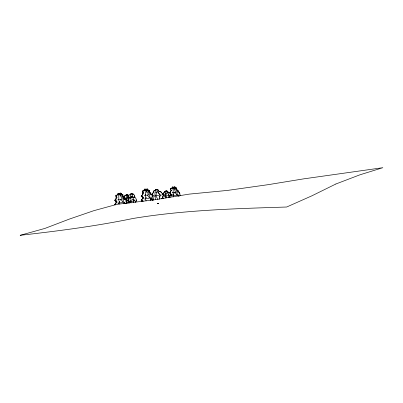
<?xml version="1.0" encoding="UTF-8"?>
<svg xmlns="http://www.w3.org/2000/svg" width="403" height="403" viewBox="0 0 403 403"><rect width="100%" height="100%" fill="white"/><g stroke="black" fill="none" stroke-linecap="round" stroke-linejoin="round"><path stroke-width="0.6" d="M153.286 200.074L153.674 199.47L153.105 197.45C152.369 197.117 153.12 194.145 151.473 194.871M169.411 192.856C169.27 191.944 168.303 192.931 167.754 192.04C168.479 190.377 164.62 190.659 165.18 192.624C165.371 193.929 164.731 196.236 165.588 198.044M134.164 199.681L134.395 200.11M124.29 197.621L124.2 197.238L123.514 197.213M174.585 188.015L174.539 187.264L174.413 187.954M119.223 204.089L118.87 203.752L119.233 202.397A2.267 0.771 80.9 0 0 119.464 202.089C118.18 200.125 119.323 197.46 118.467 194.614C119.338 196.024 119.147 191.224 119.283 194.08C120.139 193.682 119.746 193.667 120.29 195.264M174.811 188.075L175.37 187.098L175.471 188.337M120.477 194.392L120.421 193.682L120.29 194.659M174.837 188.06L175.325 187.128L175.416 188.292L176.312 187.919L176.7 188.458M147.024 189.949C146.722 188.367 147.07 192.397 146.501 190.397M162.268 198.563L162.872 197.687M115.404 204.855C113.53 204.714 115.863 203.812 116.054 202.946A2.267 2.055 78.6 0 0 116.739 202.563L117.087 202.079L116.84 201.712L115.575 202.099L116.185 200.759L114.588 200.493L116.291 198.75L115.691 198.014L117.016 197.354L115.817 196.044C116.467 195.737 115.46 194.543 116.593 195.395L117.218 195.143L117.344 194.473C117.928 194.251 118.754 192.166 118.291 194.16C118.452 195.536 119.631 192.805 120.25 193.964C119.998 194.84 120.376 194.997 119.908 195.319M126.154 201.843C127.555 201.198 125.998 199.067 125.968 197.208C126.769 197.042 125.54 193.405 127.459 195.314M171.325 190.73L171.179 190.115L170.257 189.486C170.937 189.35 169.9 188.166 170.791 188.806M174.328 188.055C174.781 186.367 172.811 188.01 173.814 187.717C174.051 185.103 175.245 194.654 176.126 192.115L172.222 192.755M119.782 194.044C120.25 193.359 121.107 194.906 120.396 192.881C120.89 193.012 121.222 195.42 121.827 194.13C122.613 194.84 121.182 196.644 122.537 196.835C122.049 198.226 124.346 198.709 122.96 199.888C124.25 200.896 122.326 200.573 123.167 201.535A2.267 0.962 82 0 0 123.545 201.747C124.285 202.508 124.149 202.981 124.371 203.701M159.19 199.278C161.084 196.065 158.359 191.581 156.319 189.758C155.11 189.017 155.155 192.513 154.948 193.133C155.084 195.465 155.069 197.888 155.523 199.686M152.279 195.576L152.672 195.153L152.258 194.029C153.503 193.546 153.1 189.954 155.266 190.584M177.869 195.969L178.146 195.576L177.35 194.523A2.04 0.866 82 0 1 177.008 194.332C176.257 193.47 177.95 193.727 176.826 192.851L177.335 192.004L176.363 190.871L176.443 190.1L175.884 189.863L176.156 188.669L175.849 187.642L175.486 188.11L174.595 186.498L174.796 187.743L173.92 187.224L173.476 187.712C172.046 188.453 173.517 190.231 173.25 191.213C172.398 192.76 173.552 193.838 173.678 194.83A2.04 0.695 80.9 0 1 173.466 195.102C173.189 195.883 173.325 196.347 173.371 196.991M146.894 191.642L146.888 191.929M156.742 191.919L155.901 195.803L157.88 199.445M166.494 193.017L165.855 195.979L166.892 197.878M150.823 193.223C149.896 192.493 149.377 191.883 148.158 191.521M120.27 194.175L120.084 195.057L119.898 194.483M143.241 191.224L143.78 190.297C144.667 190.463 144.4 187.843 145.166 189.581C143.952 191.546 146.254 188.75 146.778 189.722L146.581 190.735L148.717 194.83L144.375 195.541M146.808 189.929L146.48 190.951M174.413 187.697L174.318 188.539M163.265 194.896L163.22 194.468L162.6 194.599M123.036 196.528L122.703 196.15L122.769 194.624M126.033 201.686L125.922 200.271M126.22 195.223C127.529 193.626 128.033 197.918 128.361 199.974M131.806 196.085L129.323 198.236L131.307 197.888L131.806 196.085L134.058 197.49L134.819 197.435M131.529 201.324L132.154 199.067L134.975 200.825L129.041 201.762L130.376 200.608M163.724 193.974C163.296 192.921 164.338 192.327 164.706 191.632C165.749 192.412 165.704 189.742 166.812 191.218M145.342 195.349L145.659 194.231M146.143 192.548L146.838 190.841L146.4 189.44L145.856 189.682L145.916 190.176L146.304 189.385L147.236 189.979L147.014 188.594L147.679 189.622C148.511 190.357 148.798 190.397 148.485 192.412C149.075 193.077 150.485 194.614 149.488 195.651C150.747 196.619 148.848 196.337 149.694 197.294A2.267 0.962 82 0 0 150.077 197.505C151.296 198.986 150.717 199.258 150.364 200.427M173.915 189.697L174.096 187.194L174.368 187.536M129.428 197.258L129.605 197.863M135.615 202.603C135.277 201.389 136.939 200.543 136.048 199.873M176.766 189.304L176.705 188.972M155.669 190.533L155.941 189.294L156.152 189.637M165.668 191.763C166.071 189.42 167.381 193.047 167.759 193.128C169.028 194.79 168.892 195.702 169.003 197.697M174.277 188.1L174.076 188.735L173.894 188.221M128.366 200.351L128.381 201.218L128.703 200.986M162.671 193.702C163.109 195.289 163.804 193.299 164.001 192.483C164.59 192.176 164.172 191.294 165.129 191.763C165.814 191.969 165.784 189.969 166.222 191.339M121.227 194.387L121.298 193.531L120.769 194.352M147.8 190.115L147.876 189.259L147.478 189.712M142.823 201.389L142.657 200.931L141.544 201.409L142.007 200.346L141.075 200.382L142.4 198.83A2.267 2.131 85 0 0 143.115 198.432L143.428 197.692L142.722 197.636C141.554 198.362 142.415 196.946 142.929 196.699L142.652 196.316L141.423 196.226L141.544 195.752M120.744 194.367C121.938 192.07 120.653 195.702 122.033 194.498M115.611 204.714C114.084 204.618 115.545 203.812 115.873 203.072A2.267 2.131 85 0 0 116.583 202.669L116.9 201.933L115.842 201.994L115.721 201.671L116.341 200.649L114.895 200.467L114.795 200.1C117.429 199.46 115.036 197.697 116.784 197.581M123.887 197.213L124.587 195.939L126.854 194.508C127.499 195.828 128.769 193.914 128.204 196.437L128.562 196.916M147.297 190.11L147.825 189.294L147.911 190.438M116.855 197.535L116.684 196.85L115.661 196.155C116.336 195.843 115.303 194.649 116.467 195.48L117.117 195.213L117.253 194.533C118.175 194.709 117.842 192.13 118.593 193.853C117.495 195.782 119.726 192.956 120.24 193.969M177.889 191.546C178.589 190.281 177.396 190.81 177.088 190.035M124.542 199.223L126.23 198.911L127.096 197.052L129.051 198.493M128.965 201.117L127.494 200.034L126.406 202.366L126.849 203.233M117.888 203.268L118.82 203.082L119.641 201.399M120.19 200.276L120.734 199.153L123.142 202.417L118.82 203.082M144.415 199.027L145.347 198.84L146.168 197.158M171.98 195.944L173.094 195.722L173.834 194.206M174.328 193.198L174.821 192.186L176.988 195.128L178.655 194.931M159.487 197.274L160.545 195.123L161.623 195.027M168.756 197.092L169.572 195.43L170.434 195.354M130.874 194.044L131.247 193.591L131.993 193.722C135.181 193.939 134.174 196.901 135.63 198.15C136.279 198.603 137.171 202.11 135.831 201.147L135.569 201.48M134.39 197.651L134.678 197.077L134.38 196.543M180.201 195.656C179.814 194.639 180.206 191.496 177.899 192.019M153.493 191.994L154.117 190.322L155.291 190.569M178.333 196.029C178.584 194.76 178.015 196.13 177.919 195.833M153.291 192.065C153.392 192.972 152.536 193.239 152.364 194.181L152.556 194.861C153.17 195.566 151.478 196.034 152.289 196.85C150.918 198.291 152.888 198.578 152.666 199.253C151.155 199.067 152.908 199.918 152.369 200.523M163.467 194.115L163.044 194.034L163.024 194.921M132.219 194.08L131.705 193.521L130.693 193.898C126.849 195.692 130.345 197.309 128.32 198.739C128.043 199.515 127.922 203.737 129.151 202.18L129.514 202.457L129.363 202.81M179.542 194.16L179.521 193.339M134.395 196.291L134.39 195.752M150.934 198.936C151.211 197.737 151.457 198.966 151.185 198.881M153.226 195.898L153.956 194.992M155.77 192.725L156.495 191.818M163.784 195.969L166.268 192.866M172.555 194.765L173.31 193.908M151.508 199.707L152.143 199.505M128.758 196.795L128.184 196.417C128.748 193.893 127.504 195.818 126.859 194.508L124.411 196.029L123.807 197.546M171.084 195.354L171.411 194.911L171.184 194.584M132.516 194.216L132.99 193.818L133.186 194.538M121.63 195.762C122.426 197.087 123.464 195.48 122.865 194.558L122.295 194.372L121.459 194.876M149.317 191.853L149.392 190.317L148.113 190.438M175.512 188.72C176.69 191.551 177.632 186.438 175.416 188.292M124.854 203.691L125.872 203.399L125.686 203.737M171.381 188.816L171.688 188.03C172.988 186.876 172.388 186.7 172.952 188.372C173.562 188.08 173.366 185.738 173.607 187.556M124.97 198.86L125.822 198.135M126.124 201.198L127.494 200.034M169.794 197.666L170.273 196.946L169.462 196.961L170.61 195.596A2.04 1.849 78.6 0 0 171.225 195.254L171.613 194.332L171.32 194.221M124.23 199.334L124.582 198.684L124.195 198.105M158.122 190.498C159.155 190.181 158.041 190.256 158.349 190.831C159.689 191.657 160.167 191.148 161.396 192.1C161.341 193.737 163.699 193.208 162.616 194.317M124.184 199.278L124.547 198.639L124.154 198.054M141.77 195.702L142.864 194.362L142.219 193.772L143.428 193.198L143.216 192.609L142.194 191.914C143.151 191.682 141.901 190.251 143.12 191.153L143.745 190.906L143.876 190.231C146.773 186.66 143.297 192.065 145.836 189.697C145.71 187.365 145.7 191.637 144.989 190.584C145.392 192.035 145.523 192.956 145.387 194.241C144.682 195.742 145.916 196.84 145.992 197.853A2.267 0.771 80.9 0 1 145.76 198.155C145.342 199.651 145.604 200.22 146.304 200.855M169.875 192.896L170.862 191.692L170.283 191.163L171.471 190.569L170.393 189.39C170.318 188.075 171.91 189.078 172.277 187.607C173.456 184.836 171.789 189.606 173.517 187.672M178.277 196.065L178.403 195.309L178.378 195.994M124.809 203.701L125.106 203.56M151.342 199.465L152.143 199.243M170.283 194.422L170.867 193.531L169.562 193.369L169.477 193.042C171.602 192.523 169.794 190.936 171.265 190.77M125.227 203.727L125.535 203.727M150.148 199.51L150.903 199.344L150.48 198.896M148.233 190.387L149.296 190.382L149.231 191.914L149.619 192.004L149.584 192.402M160.495 192.019C160.268 190.745 159.805 191.813 158.984 191.465M178.872 196.07L179.456 196.044M157.825 203.661L158.188 203.586M117.847 199.782L118.814 199.591M153.472 196.241L158.802 195.379M164.036 196.306L169.572 195.43L167.89 193.712M174.655 188.634L174.232 188.503L174.58 188.624M157.633 203.686L158.439 203.555L157.644 203.676M152.072 199.596L151.342 199.52L152.445 199.289M119.374 199.5L122.185 199.072L120.094 195.107M145.347 198.84L149.674 198.18L147.266 194.916M173.094 195.722L176.988 195.128M126.23 198.911L128.486 198.578M128.764 202.014L126.406 202.366L126.396 201.817M131.307 197.888L134.058 197.49M123.147 198.961L124.109 198.845L123.217 198.014M150.289 198.105L151.523 197.959M123.761 202.346L124.995 202.2M166.998 191.218C168.036 191.279 168.051 191.536 167.814 191.999C168.62 192.8 169.351 191.979 169.849 192.876M171.537 196.185C172.076 195.767 171.799 194.679 171.315 194.488L170.348 194.72L170.726 193.631M131.182 194.135C132.28 192.407 132.527 196.755 133.101 197.757C133.725 199.964 133.746 201.424 133.72 202.588M157.855 203.641L158.152 203.616M122.22 194.427L122.572 194.473M162.958 198.397L162.49 198.266L162.399 197.737M124.215 203.137L124.713 203.283M176.67 189.43L177.491 190.433L178.171 190.473L177.975 191.888L179.123 192.13L179.506 192.997M122.784 196.09C123.227 197.132 125.157 197.007 124.205 198.704C126.396 198.563 125.922 200.558 126.577 201.686L127.056 203.354M160.878 192.16L161.658 192.886M143.236 201.304L142.843 200.8L141.765 201.253L142.209 200.2L141.307 200.22L142.581 198.704A2.267 2.055 78.6 0 0 143.267 198.321L143.569 197.591L142.294 197.727L142.712 196.523L141.121 196.251L142.964 194.407L142.38 193.662L143.544 193.113L143.337 192.523L142.304 192.03L142.34 190.906L143 191.239M123.912 203.596C125.257 201.515 124.88 204.336 123.917 203.092M149.669 192.498L150.017 192.846M123.137 196.735L123.394 196.83M171.164 194.241L170.61 194.039L170.449 193.284M150.123 193.037C151.941 192.332 149.699 195.566 152.042 194.851M176.821 189.501L176.988 190.009M130.753 194.488L130.24 194.241L130.275 194.987M150.823 194.815L150.858 193.505M152.52 200.487L152.415 200.362A0.751 0.705 85 0 1 152.621 200.271M125.882 199.686C125.615 198.533 123.222 199.681 124.326 197.747M126.733 203.349L126.718 202.649L126.33 202.402M131.977 194.261L131.363 193.601C129.247 195.193 131.015 197.571 130.043 199.344C130.396 201.621 130.451 201.767 131.096 202.996M157.271 191.783L160.545 195.123M129.136 201.389L129.272 201.646M165.426 191.717L165.26 191.475L165.245 192.014M155.362 190.478L155.115 190.196L155.135 190.851M146.763 189.742L146.455 189.365L146.344 190.004M158.908 191.158L158.157 190.644M119.308 194.367L119.228 193.863L119.469 194.191M146.002 189.949L145.76 189.622L145.805 190.06M127.983 195.848L128.386 196.956M163.517 198.513C161.784 197.974 163.119 196.024 163.492 194.735C163.024 193.521 163.447 195.606 163.109 195.687C163.709 195.949 161.83 196.971 163.109 197.808L162.283 198.649L161.23 198.845M152.148 195.264L152.47 195.813M128.985 203.344L129.096 202.089M152.797 200.251A0.751 0.705 85 0 1 153.029 200.296M124.532 202.78C124.169 204.195 125.393 202.538 124.552 202.744M158.762 190.271C158.233 190.448 156.344 188.785 155.795 189.712C155.402 188.977 158.001 189.863 158.762 190.271M335.875 183.995L311.841 195.843L286.674 207.011C235.322 208.653 183.748 210.039 132.97 218.491C95.702 226.189 57.946 231.05 20.15 235.307L44.929 228.415L69.341 219.096L93.884 210.663L116.956 204.351L153.926 199.893L189.214 194.115L227.514 190.412L268.212 184.665L303.494 178.887L382.85 167.693L359.899 174.826L335.875 183.995"/></g></svg>
